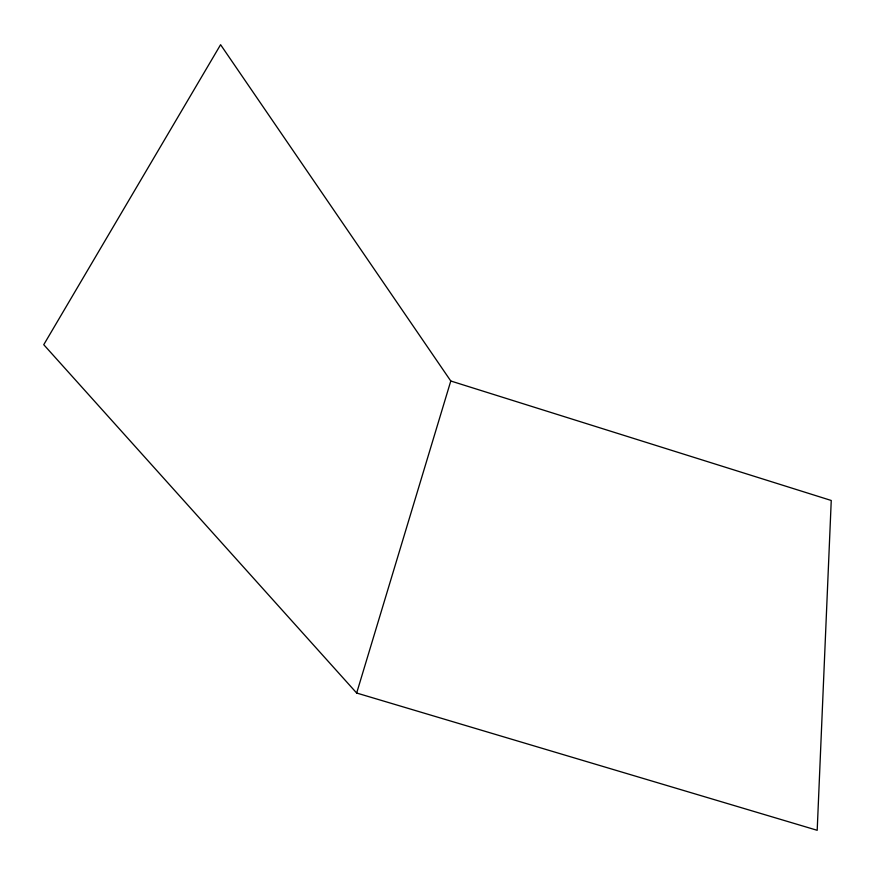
<?xml version="1.0" encoding="UTF-8"?>
<svg xmlns="http://www.w3.org/2000/svg" width="875" height="875" viewBox="0 0 875 875"><rect width="100%" height="100%" fill="white"/><g stroke="black" fill="none" stroke-linecap="round" stroke-linejoin="round"><path stroke-width="1.31" d="M356.661 693.033L450.789 381.008L220.588 44.702L43.75 344.695L356.661 693.033L817.195 830.298L831.25 500.478L450.789 381.008"/></g></svg>
